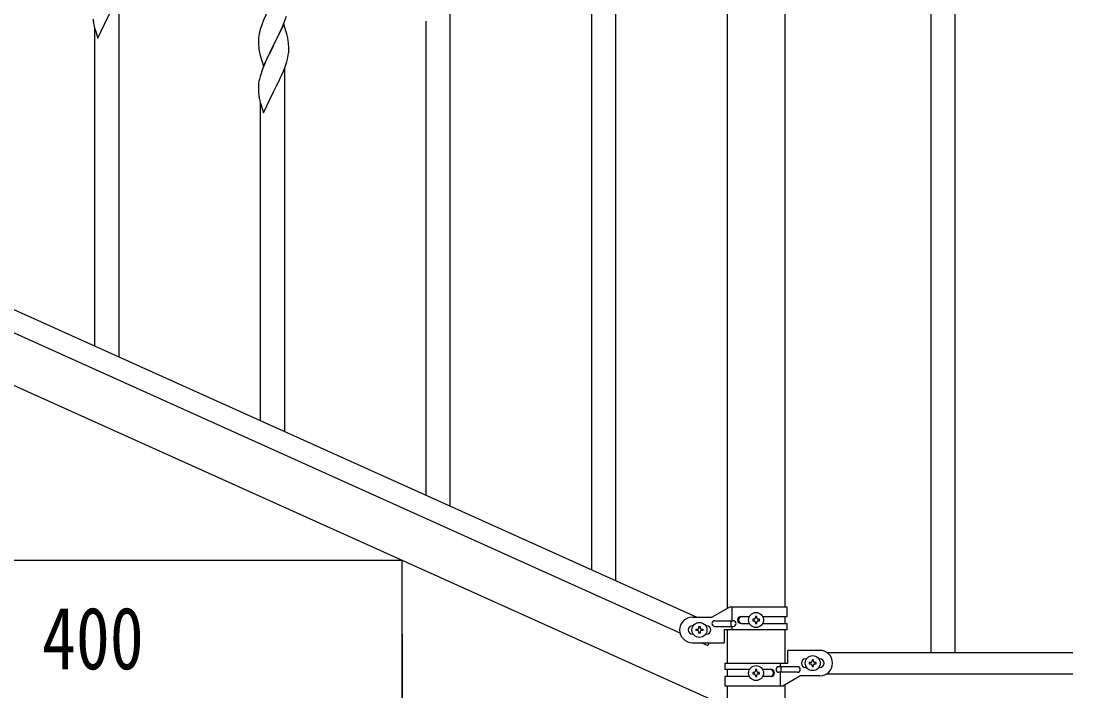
# Model space of a CAD drawing. Units: millimetres, scale not verified. Extents: x -4143 to 4140, y -2900 to 2898.
# Drawn here: x 2886 to 3629, y -1865 to -1392 of the extents above; entities that cross this region are included whole.
import ezdxf
from ezdxf.enums import TextEntityAlignment as Align

# ---------------------------------------------------------------- set-up
doc = ezdxf.new("R2010")
doc.units = ezdxf.units.MM
doc.header["$LTSCALE"] = 10
doc.layers.add('0-3_YKK_A1', color=4, linetype='Continuous')
doc.layers.add('0-4_YKK_D', color=6, linetype='Continuous')
doc.styles.add('ＭＳ ゴシック', font='')
doc.styles.get('ＭＳ ゴシック').set_extended_font_data('MS Gothic')

msp = doc.modelspace()

# ---------------------------------------------------------------- linework, layer by layer
at = {"layer": '0-3_YKK_A1'}
for p, q in [((3288.89, -1779.09), (3288.89, -922.96)), ((3305.89, -1786.74), (3305.89, -930.61)), ((3528.39, -977.46), (3528.39, -1837.46)), ((3545.39, -977.46), (3545.39, -1837.46)), ((3384.64, -1806.31), (3384.64, -1047.46)), ((3425.14, -1047.46), (3425.14, -1805.52)), ((2954.89, -1628.78), (2954.89, -1371.95)), ((3188.89, -1734.09), (3188.89, -1384.55)), ((3171.89, -1726.44), (3171.89, -1391.63)), ((2937.89, -1621.12), (2937.89, -1397.25)), ((3071.89, -1681.43), (3071.89, -1424.6)), ((3054.89, -1673.78), (3054.89, -1449.9)), ((2658.66, -1495.46), (3363.16, -1812.52)), ((2646.61, -1506.48), (3351.12, -1823.55)), ((3386.01, -1805.52), (3373.89, -1812.52)), ((3426.89, -1805.52), (3386.01, -1805.52)), ((3387.92, -1815.02), (3387.92, -1805.52)), ((3426.89, -1812.02), (3426.89, -1805.52)), ((3359.89, -1812.52), (3373.89, -1812.52)), ((3394.29, -1812.02), (3400.22, -1812.02)), ((3409.56, -1812.02), (3426.89, -1812.02)), ((3425.14, -1812.02), (3425.14, -1817.02)), ((3360.52, -1818.52), (3359.89, -1818.52)), ((3369.89, -1818.52), (3369.26, -1818.52)), ((3375.69, -1815.02), (3388.77, -1815.02)), ((3375.69, -1819.02), (3388.77, -1819.02)), ((3387.36, -1819.02), (3387.36, -1815.02)), ((3387.92, -1821.52), (3387.92, -1819.02)), ((3394.29, -1817.02), (3400.21, -1817.02)), ((3403.45, -1814.04), (3402.49, -1814.04)), ((3406.33, -1815), (3407.29, -1815)), ((3409.56, -1817.02), (3426.89, -1817.02)), ((3426.89, -1821.52), (3426.89, -1817.02)), ((3360.52, -1824.52), (3359.89, -1824.52)), ((3363.45, -1822), (3362.49, -1822)), ((3366.33, -1821.04), (3367.29, -1821.04)), ((3369.89, -1824.52), (3369.26, -1824.52)), ((3382.39, -1821.52), (3382.39, -1830.52)), ((3426.89, -1821.52), (3382.39, -1821.52)), ((3384.64, -1844.96), (3384.64, -1821.52)), ((3425.14, -1821.52), (3425.14, -1844.96)), ((3359.89, -1830.52), (3382.39, -1830.52)), ((3366.61, -1830.52), (3370.93, -1832.46)), ((3371.8, -1830.52), (3370.93, -1832.46)), ((3427.39, -1844.96), (3427.39, -1835.96)), ((3449.89, -1835.96), (3427.39, -1835.96)), ((3439.89, -1841.96), (3440.52, -1841.96)), ((3449.26, -1841.96), (3449.89, -1841.96)), ((3454.86, -1837.46), (3628.74, -1837.46)), ((3382.89, -1844.96), (3382.89, -1849.46)), ((3382.89, -1844.96), (3427.39, -1844.96)), ((3400.21, -1849.46), (3382.89, -1849.46)), ((3384.64, -1854.46), (3384.64, -1849.46)), ((3415.48, -1849.46), (3409.56, -1849.46)), ((3434.09, -1847.46), (3421.01, -1847.46)), ((3421.86, -1844.96), (3421.86, -1847.46)), ((3422.41, -1847.46), (3422.41, -1851.46)), ((3439.89, -1847.96), (3440.52, -1847.96)), ((3443.45, -1844.48), (3442.49, -1844.48)), ((3446.33, -1845.44), (3447.29, -1845.44)), ((3449.26, -1847.96), (3449.89, -1847.96)), ((3382.89, -1854.46), (3382.89, -1860.96)), ((3400.22, -1854.46), (3382.89, -1854.46)), ((3403.45, -1851.48), (3402.49, -1851.48)), ((3406.33, -1852.44), (3407.29, -1852.44)), ((3415.48, -1854.46), (3409.56, -1854.46)), ((3434.09, -1851.46), (3421.01, -1851.46)), ((3421.86, -1851.46), (3421.86, -1860.96)), ((3423.76, -1860.96), (3435.89, -1853.96)), ((3449.89, -1853.96), (3435.89, -1853.96)), ((3454.86, -1852.46), (3628.74, -1852.46)), ((3382.89, -1860.96), (3423.76, -1860.96)), ((3384.64, -1952.5), (3384.64, -1860.96)), ((3425.14, -1860.17), (3425.14, -1952.5))]:
    msp.add_line(p, q, dxfattribs=at)
for points in [[(2937.11, -1394.22), (2937.32, -1395.16), (2937.64, -1396.37), (2938, -1397.63), (2939.84, -1403.77), (2947.06, -1388.91), (2947.23, -1388.58), (2948.95, -1385.2), (2950.9, -1381.21), (2951.57, -1379.79), (2952.68, -1377.35), (2953.96, -1374.33), (2955.14, -1371.29), (2955.85, -1369.28), (2956.32, -1367.8), (2956.87, -1365.86), (2957.2, -1364.44), (2957.47, -1363.08), (2957.66, -1361.76)], [(3071.29, -1360.97), (3064.06, -1375.82), (3063.9, -1376.15), (3061.55, -1380.81), (3059.79, -1384.46), (3059.34, -1385.43), (3058.23, -1387.89), (3056.96, -1390.91), (3056.17, -1392.94), (3055.45, -1394.95), (3054.66, -1397.43), (3054.14, -1399.36), (3053.83, -1400.76), (3053.59, -1402.11), (3053.43, -1403.4), (3053.37, -1404.23), (3053.34, -1405.03), (3053.36, -1406.89), (3053.39, -1407.9), (3053.44, -1408.85), (3053.54, -1410.29), (3053.69, -1411.6)], [(3054.06, -1413.78), (3054.32, -1414.95), (3054.57, -1415.91), (3056.84, -1423.56), (3064.06, -1408.7), (3064.23, -1408.37), (3065.95, -1404.98), (3067.45, -1401.92), (3068.34, -1400.05), (3069.89, -1396.63), (3070.33, -1395.63), (3071.37, -1393.1), (3072.5, -1390.07), (3073.17, -1388.07)], [(3071.29, -1393.84), (3064.06, -1408.7), (3063.9, -1409.03), (3060.9, -1415.01), (3059.79, -1417.33), (3058.67, -1419.76), (3057.59, -1422.26), (3056.56, -1424.79), (3055.99, -1426.31)], [(3074.02, -1403.38), (3073.8, -1402.44), (3073.55, -1401.48), (3071.29, -1393.84)], [(3074.76, -1413.16), (3074.78, -1412.36), (3074.78, -1411.22), (3074.73, -1409.49), (3074.67, -1408.24), (3074.56, -1406.83)], [(3054.11, -1446.88), (3054.32, -1447.82), (3054.64, -1449.02), (3055, -1450.29), (3056.84, -1456.42), (3064.06, -1441.57), (3064.23, -1441.24), (3065.95, -1437.85), (3067.9, -1433.87), (3068.57, -1432.45), (3069.68, -1430), (3070.96, -1426.99), (3072.14, -1423.95), (3072.85, -1421.94), (3073.32, -1420.45), (3073.87, -1418.51), (3074.2, -1417.1), (3074.47, -1415.73), (3074.66, -1414.42)], [(3054.96, -1429.32), (3054.52, -1430.79), (3054.03, -1432.7), (3053.74, -1434.08), (3053.52, -1435.42)], [(3053.39, -1436.69), (3053.35, -1437.51), (3053.34, -1437.91), (3053.36, -1439.76), (3053.39, -1440.77), (3053.44, -1441.72), (3053.52, -1442.88)], [(3554.89, -1952.5), (2754.89, -1592.5), (2354.89, -1592.5)], [(3154.89, -1772.5), (2754.89, -1772.5), (2754.89, -1592.5)], [(3554.89, -1952.5), (3154.89, -1952.5), (3154.89, -1772.5)], [(3405.37, -1813.08), (3405.37, -1812.12), (3404.41, -1812.12), (3404.41, -1813.08)], [(3364.41, -1820.08), (3364.41, -1819.12), (3365.37, -1819.12), (3365.37, -1820.08)], [(3402.49, -1814.04), (3402.49, -1815), (3403.45, -1815)], [(3404.41, -1815.96), (3404.41, -1816.92), (3405.37, -1816.92), (3405.37, -1815.96)], [(3407.29, -1815), (3407.29, -1814.04), (3406.33, -1814.04)], [(3362.49, -1822), (3362.49, -1821.04), (3363.45, -1821.04)], [(3365.37, -1822.96), (3365.37, -1823.92), (3364.41, -1823.92), (3364.41, -1822.96)], [(3367.29, -1821.04), (3367.29, -1822), (3366.33, -1822)], [(3445.37, -1843.52), (3445.37, -1842.56), (3444.41, -1842.56), (3444.41, -1843.52)], [(3405.37, -1850.52), (3405.37, -1849.56), (3404.41, -1849.56), (3404.41, -1850.52)], [(3442.49, -1844.48), (3442.49, -1845.44), (3443.45, -1845.44)], [(3444.41, -1846.4), (3444.41, -1847.36), (3445.37, -1847.36), (3445.37, -1846.4)], [(3447.29, -1845.44), (3447.29, -1844.48), (3446.33, -1844.48)], [(3402.49, -1851.48), (3402.49, -1852.44), (3403.45, -1852.44)], [(3404.41, -1853.4), (3404.41, -1854.36), (3405.37, -1854.36), (3405.37, -1853.4)], [(3407.29, -1852.44), (3407.29, -1851.48), (3406.33, -1851.48)]]:
    msp.add_lwpolyline(points, dxfattribs=at)
for centre in [(3404.89, -1814.52), (3364.89, -1821.52), (3444.89, -1844.96), (3404.89, -1851.96)]:
    msp.add_circle(centre, 5.3, dxfattribs=at)
for centre, radius, start, end in [((2976.36, -1386.77), 39.99, 184.955, 187.24675), ((2997.15, -1382.52), 61.18, 188.73798, 191.02974), ((3032.54, -1412.09), 42.38, 9.5641, 11.85586), ((3108.29, -1403.44), 55.21, 188.49987, 190.79162), ((3029.75, -1411.69), 45.07, 6.18413, 8.47589), ((3043.33, -1411.16), 31.5, 354.07349, 356.36524), ((3130.63, -1453.56), 79.46, 159.94312, 162.23488), ((3085.38, -1439.31), 32.09, 173.04137, 175.33313), ((3093.36, -1439.42), 39.99, 184.955, 187.24675), ((3114.15, -1435.18), 61.18, 188.73798, 191.02974), ((3359.89, -1821.52), 9, 90, 270), ((3394.29, -1814.52), 2.5, 90, 270), ((3395.04, -1814.52), 2.5, 90, 270), ((3403.45, -1813.08), 0.96, 270, 0), ((3406.33, -1813.08), 0.96, 180, 270), ((3359.89, -1821.52), 3, 90, 270), ((3363.45, -1820.08), 0.96, 270, 0), ((3366.33, -1820.08), 0.96, 180, 270), ((3369.89, -1821.52), 3, 270, 90), ((3375.69, -1817.02), 2, 90, 270), ((3388.77, -1817.02), 2, 270, 90), ((3403.45, -1815.96), 0.96, 0, 90), ((3406.33, -1815.96), 0.96, 90, 180), ((3363.45, -1822.96), 0.96, 0, 90), ((3366.33, -1822.96), 0.96, 90, 180), ((3439.89, -1844.96), 3, 90, 270), ((3449.89, -1844.96), 9, 270, 90), ((3449.89, -1844.96), 3, 270, 90), ((3414.73, -1851.96), 2.5, 270, 90), ((3415.48, -1851.96), 2.5, 270, 90), ((3421.01, -1849.46), 2, 90, 270), ((3434.09, -1849.46), 2, 270, 90), ((3443.45, -1843.52), 0.96, 270, 0), ((3443.45, -1846.4), 0.96, 0, 90), ((3446.33, -1843.52), 0.96, 180, 270), ((3446.33, -1846.4), 0.96, 90, 180), ((3403.45, -1850.52), 0.96, 270, 0), ((3403.45, -1853.4), 0.96, 0, 90), ((3406.33, -1850.52), 0.96, 180, 270), ((3406.33, -1853.4), 0.96, 90, 180)]:
    msp.add_arc(centre, radius, start, end, dxfattribs=at)
at = {"layer": '0-4_YKK_D'}
msp.add_line((3154.89, -1824.5), (3154.89, -1873.5), dxfattribs=at)

# ---------------------------------------------------------------- texts
at = {"layer": '0-4_YKK_D', "style": 'ＭＳ ゴシック', "width": 0.8}
msp.add_text('400', height=43.99, dxfattribs=at).set_placement((2900.49, -1862.5), align=Align.BOTTOM_LEFT)

doc.saveas('drawing.dxf')
